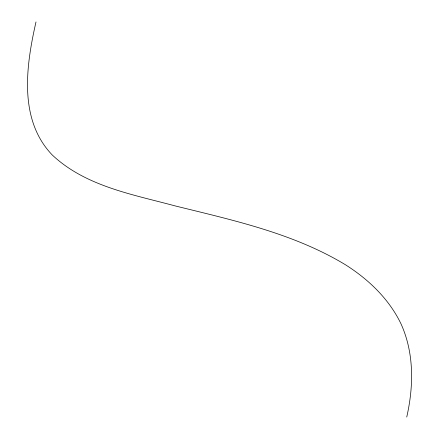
<?xml version="1.0" encoding="UTF-8"?>
<svg xmlns="http://www.w3.org/2000/svg" width="439" height="439" viewBox="0 0 439 439"><rect width="100%" height="100%" fill="white"/><g stroke="black" fill="none" stroke-linecap="round" stroke-linejoin="round"><path stroke-width="0.66" d="M406.744 417.05C413.725 386.293 414.251 353.154 401.043 323.927C389.064 298.964 368.541 279.358 345.367 264.712C293.345 233.279 233.191 220.268 174.865 205.836C132.358 194.367 85.396 186.251 52.214 154.94C18.24 119.518 26.126 65.449 35.993 21.95"/></g></svg>
